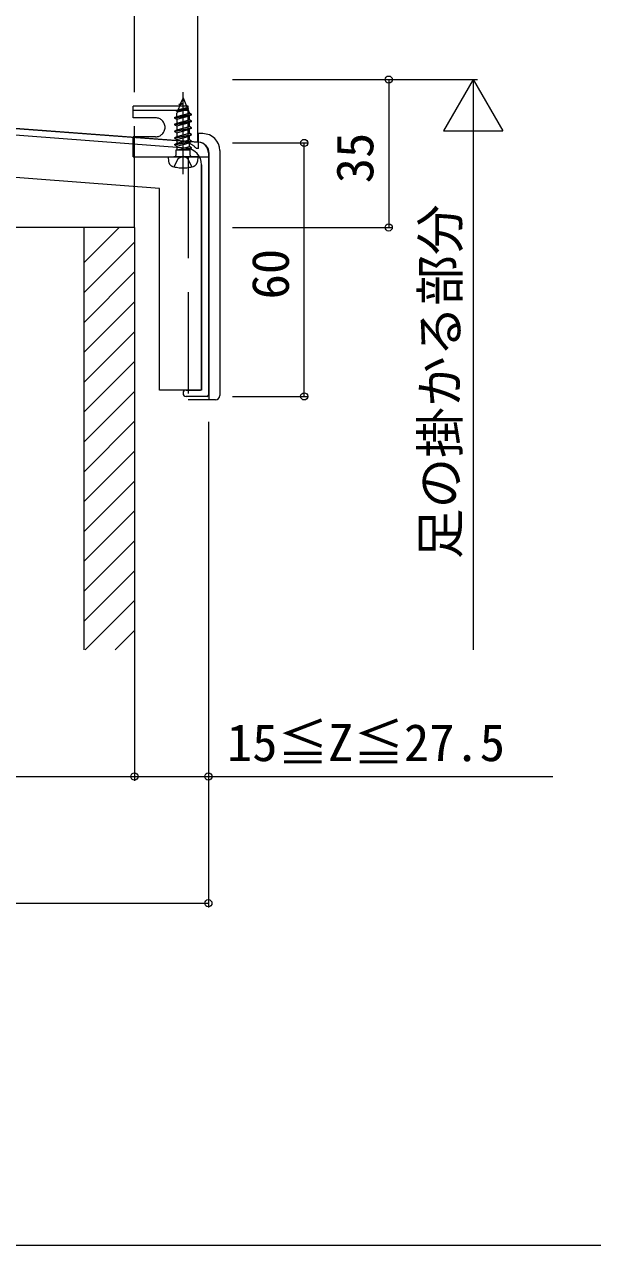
# Model space of a CAD drawing. Units: millimetres, scale not verified. Extents: x -990 to 990, y -820 to 2383.
# Drawn here: x -601.4 to -466.8, y -820 to -530.9 of the extents above; entities that cross this region are included whole.
import ezdxf
from ezdxf.enums import TextEntityAlignment as Align

# ---------------------------------------------------------------- set-up
doc = ezdxf.new("R2010")
doc.units = ezdxf.units.MM
doc.header["$LTSCALE"] = 8
doc.linetypes.add('CHAIN2', pattern=[12, 9, -1, 1, -1])
doc.linetypes.add('DASHED3', pattern=[4, 3, -1])
for name, color, linetype, lineweight in [('0-0_0', 7, 'Continuous', 9), ('0-3_YKK_11', 2, 'Continuous', 9), ('0-4_YKK_12', 4, 'DASHED3', 9), ('0-5_YKK_13', 3, 'Continuous', 9), ('0-7_YSS_K', 7, 'Continuous', 9), ('0-8_YKK_A1', 6, 'Continuous', 9)]:
    doc.layers.add(name, color=color, linetype=linetype, lineweight=lineweight)
doc.styles.add('ＭＳ ゴシック', font='')
doc.styles.get('ＭＳ ゴシック').set_extended_font_data('MS Gothic')

msp = doc.modelspace()

# ---------------------------------------------------------------- linework, layer by layer
at = {"layer": '0-0_0'}
msp.add_lwpolyline([(990, -820), (-990, -820), (-990, 2300)], dxfattribs=at)
at = {"layer": '0-3_YKK_11'}
for q in [(-560.31, 100.545), (-755.31, -544.093)]:
    msp.add_line((-560.31, -558.755), q, dxfattribs=at)
at = {"layer": '0-4_YKK_12', "linetype": 'Continuous'}
for p, q in [((-563.11, -560.162), (-751.91, -546.002)), ((-559.11, -556.755), (-560.11, -556.755)), ((-560.11, -560.255), (-560.11, -556.755)), ((-555.11, -560.755), (-555.11, -618.755)), ((-557.61, -619.755), (-557.61, -561.455)), ((-569.41, -569.718), (-620.31, -565.9)), ((-556.11, -619.755), (-562.61, -619.755))]:
    msp.add_line(p, q, dxfattribs=at)
at = {"layer": '0-4_YKK_12'}
for p, q in [((-563.81, -548.255), (-564.37, -549.607)), ((-563.81, -548.255), (-562.822, -550.64)), ((-562.61, -550.255), (-575.61, -550.255)), ((-575.61, -553.005), (-575.61, -550.255)), ((-562.61, -551.255), (-575.61, -551.255)), ((-565.81, -552.954), (-561.81, -552.159)), ((-562.518, -550.764), (-565.349, -551.364)), ((-565.349, -551.463), (-562.518, -550.865)), ((-565.349, -551.364), (-564.849, -551.074)), ((-565.349, -551.463), (-565.349, -551.364)), ((-565.349, -551.463), (-565.066, -551.626)), ((-565.179, -551.561), (-565.31, -551.876)), ((-565.31, -552.666), (-565.31, -551.876)), ((-565.066, -551.626), (-562.791, -551.023)), ((-564.509, -549.945), (-565.018, -551.172)), ((-564.849, -551.074), (-562.976, -550.577)), ((-564.703, -549.774), (-564.334, -549.589)), ((-564.703, -549.854), (-563.845, -549.606)), ((-564.703, -549.774), (-563.845, -549.606)), ((-564.703, -549.854), (-564.703, -549.774)), ((-564.703, -549.854), (-564.486, -549.956)), ((-564.486, -549.956), (-563.845, -549.606)), ((-564.334, -549.589), (-563.845, -549.606)), ((-562.518, -550.865), (-562.791, -551.023)), ((-562.688, -550.964), (-562.312, -551.871)), ((-562.61, -558.939), (-562.61, -550.255)), ((-570.31, -553.005), (-575.61, -553.005)), ((-565.81, -553.054), (-561.81, -552.259)), ((-565.81, -554.544), (-561.81, -553.749)), ((-565.81, -554.644), (-561.81, -553.849)), ((-565.31, -553.343), (-562.31, -552.548)), ((-565.31, -553.343), (-565.31, -554.256)), ((-565.31, -554.933), (-562.31, -554.138)), ((-565.31, -554.933), (-565.31, -555.846)), ((-561.81, -552.259), (-562.31, -552.548)), ((-562.31, -553.461), (-562.31, -552.548)), ((-561.81, -553.849), (-562.31, -554.138)), ((-562.31, -555.051), (-562.31, -554.138)), ((-575.61, -562.255), (-575.61, -557.505)), ((-570.31, -557.505), (-575.61, -557.505)), ((-565.81, -556.134), (-561.81, -555.339)), ((-565.81, -556.234), (-561.81, -555.439)), ((-565.81, -557.724), (-561.81, -556.929)), ((-565.81, -557.824), (-561.81, -557.029)), ((-565.31, -556.523), (-562.31, -555.728)), ((-565.31, -556.523), (-565.31, -557.436)), ((-565.31, -558.113), (-562.31, -557.318)), ((-561.81, -555.439), (-562.31, -555.728)), ((-562.31, -556.641), (-562.31, -555.728)), ((-561.81, -557.029), (-562.31, -557.318)), ((-562.31, -558.231), (-562.31, -557.318)), ((-565.81, -559.314), (-561.81, -558.519)), ((-565.81, -559.414), (-561.81, -558.619)), ((-565.46, -560.555), (-562.16, -560.555)), ((-565.46, -561.755), (-565.46, -560.555)), ((-565.31, -558.113), (-565.31, -559.026)), ((-565.31, -559.703), (-562.31, -558.908)), ((-565.31, -559.703), (-565.31, -560.555)), ((-565.31, -560.523), (-565.31, -560.555)), ((-565.081, -560.555), (-562.31, -559.821)), ((-564.052, -560.555), (-561.81, -560.109)), ((-563.549, -560.555), (-561.81, -560.209)), ((-562.525, -560.555), (-562.31, -560.498)), ((-561.81, -558.619), (-562.31, -558.908)), ((-562.31, -559.821), (-562.31, -558.908)), ((-561.81, -560.209), (-562.31, -560.498)), ((-562.31, -560.555), (-562.31, -560.498)), ((-562.16, -560.555), (-562.16, -561.755)), ((-560.11, -560.255), (-560.687, -560.255)), ((-575.61, -562.255), (-557.61, -562.255)), ((-567.31, -562.255), (-567.212, -563.374)), ((-567.31, -562.255), (-565.96, -562.255)), ((-560.31, -562.255), (-565.96, -562.255)), ((-562.61, -562.255), (-562.61, -619.755)), ((-560.31, -562.255), (-560.408, -563.374))]:
    msp.add_line(p, q, dxfattribs=at)
at = {"layer": '0-4_YKK_12', "linetype": 'CHAIN2'}
msp.add_line((-563.81, -566.382), (-563.81, -546.957), dxfattribs=at)
at = {"layer": '0-4_YKK_12'}
for points in [[(-565.81, -552.954), (-565.31, -552.666), (-562.31, -551.871)], [(-562.518, -550.865), (-562.518, -550.764), (-562.976, -550.577)], [(-561.81, -552.259), (-561.81, -552.159), (-562.31, -551.871)], [(-565.81, -552.954), (-565.81, -553.054), (-565.31, -553.343)], [(-565.81, -554.544), (-565.31, -554.256), (-562.31, -553.461)], [(-565.81, -554.544), (-565.81, -554.644), (-565.31, -554.933)], [(-565.81, -556.134), (-565.31, -555.846), (-562.31, -555.051)], [(-561.81, -553.849), (-561.81, -553.749), (-562.31, -553.461)], [(-561.81, -555.439), (-561.81, -555.339), (-562.31, -555.051)], [(-565.81, -556.134), (-565.81, -556.234), (-565.31, -556.523)], [(-565.81, -557.724), (-565.31, -557.436), (-562.31, -556.641)], [(-565.81, -557.724), (-565.81, -557.824), (-565.31, -558.113)], [(-561.81, -557.029), (-561.81, -556.929), (-562.31, -556.641)], [(-565.81, -559.314), (-565.31, -559.026), (-562.31, -558.231)], [(-565.81, -559.314), (-565.81, -559.414), (-565.31, -559.703)], [(-561.81, -558.619), (-561.81, -558.519), (-562.31, -558.231)], [(-561.81, -560.209), (-561.81, -560.109), (-562.31, -559.821)], [(-565.91, -564.607), (-564.955, -562.674), (-563.81, -562.065)], [(-561.71, -564.607), (-562.665, -562.674), (-563.81, -562.065)]]:
    msp.add_lwpolyline(points, dxfattribs=at)
at = {"layer": '0-4_YKK_12', "linetype": 'Continuous'}
msp.add_lwpolyline([(-559.41, -564.151), (-559.41, -617.455), (-569.41, -617.455), (-569.41, -569.718)], dxfattribs=at)
at = {"layer": '0-4_YKK_12'}
for centre, radius, start, end in [((-570.31, -555.255), 2.25, 270, 90), ((-563.81, -562.755), 4, 38.68219, 72.5424), ((-565.917, -563.261), 1.3, 185, 254.11915), ((-565.96, -561.755), 0.5, 270, 0), ((-561.66, -561.755), 0.5, 180, 270), ((-561.703, -563.261), 1.3, 285.88085, 355), ((-563.81, -555.855), 9, 254.11915, 285.88085)]:
    msp.add_arc(centre, radius, start, end, dxfattribs=at)
at = {"layer": '0-4_YKK_12', "linetype": 'Continuous'}
for centre, radius, start, end in [((-559.11, -560.755), 4, 0, 90), ((-563.41, -564.151), 4, 0, 85.71085), ((-560.31, -561.455), 2.7, 0, 85.75198), ((-556.11, -618.755), 1, 270, 0)]:
    msp.add_arc(centre, radius, start, end, dxfattribs=at)
at = {"layer": '0-5_YKK_13', "linetype": 'DASHED3'}
msp.add_line((-575.31, -578.955), (-575.31, 141.045), dxfattribs=at)
at = {"layer": '0-5_YKK_13'}
for p, q in [((-575.31, -578.955), (-740.31, -578.955)), ((-587.31, -578.955), (-587.31, -678.955)), ((-587.31, -587.363), (-578.902, -578.955)), ((-575.31, -578.955), (-575.31, -678.955)), ((-587.31, -594.434), (-575.31, -582.434)), ((-587.31, -601.505), (-575.31, -589.505)), ((-587.31, -608.576), (-575.31, -596.576)), ((-587.31, -615.647), (-575.31, -603.647)), ((-587.31, -622.718), (-575.31, -610.718)), ((-587.31, -629.789), (-575.31, -617.789)), ((-587.31, -636.86), (-575.31, -624.86)), ((-587.31, -643.931), (-575.31, -631.931)), ((-587.31, -651.002), (-575.31, -639.002)), ((-587.31, -658.073), (-575.31, -646.073)), ((-587.31, -665.144), (-575.31, -653.144)), ((-587.31, -672.216), (-575.31, -660.216)), ((-586.978, -678.955), (-575.31, -667.287)), ((-579.907, -678.955), (-575.31, -674.358))]:
    msp.add_line(p, q, dxfattribs=at)
at = {"layer": '0-7_YSS_K'}
for p, q in [((-755.123, -544.157), (-560.123, -558.782)), ((-563.11, -560.162), (-627.353, -555.344)), ((-557.81, -561.275), (-557.81, -618.655)), ((-559.41, -617.155), (-559.41, -564.151)), ((-563.06, -617.455), (-559.71, -617.455)), ((-558.11, -618.955), (-563.06, -618.955))]:
    msp.add_line(p, q, dxfattribs=at)
for centre, radius, start, end in [((-563.41, -564.151), 4, 0, 85.71085), ((-560.31, -561.275), 2.5, 0, 85.71085), ((-563.06, -618.205), 0.75, 90, 270), ((-559.71, -617.155), 0.3, 270, 0), ((-558.11, -618.655), 0.3, 270, 359.99709)]:
    msp.add_arc(centre, radius, start, end, dxfattribs=at)
at = {"layer": '0-8_YKK_A1'}
for p, q in [((-552.11, -543.955), (-494.11, -543.955)), ((-552.11, -543.955), (-514.11, -543.955)), ((-515.11, -543.955), (-515.11, -578.955)), ((-495.11, -543.955), (-502.11, -556.079)), ((-495.11, -543.955), (-488.11, -556.079)), ((-495.11, -543.955), (-495.11, -568.204)), ((-502.11, -556.079), (-488.11, -556.079)), ((-495.11, -557.955), (-495.11, -678.955)), ((-552.11, -558.955), (-534.11, -558.955)), ((-535.11, -618.955), (-535.11, -558.955)), ((-552.11, -578.955), (-514.11, -578.955)), ((-552.11, -618.955), (-534.11, -618.955)), ((-557.81, -624.955), (-557.81, -739.955)), ((-557.81, -625.955), (-557.81, -709.955)), ((-575.31, -674.955), (-575.31, -709.955)), ((-575.31, -674.955), (-575.31, -709.955)), ((-740.31, -708.955), (-575.31, -708.955)), ((-757.81, -738.955), (-557.81, -738.955))]:
    msp.add_line(p, q, dxfattribs=at)
msp.add_lwpolyline([(-575.31, -708.955), (-557.81, -708.955), (-476.25, -708.955)], dxfattribs=at)
for centre in [(-515.11, -543.955), (-535.11, -558.955), (-515.11, -578.955), (-535.11, -618.955), (-575.31, -708.955), (-575.31, -708.955), (-557.81, -708.955), (-557.81, -738.955)]:
    msp.add_circle(centre, 0.85, dxfattribs=at)

# ---------------------------------------------------------------- texts
at = {"layer": '0-8_YKK_A1', "style": 'ＭＳ ゴシック'}
for s, p in [('35', (-516.11, -568.495)), ('足の掛かる部分', (-495.91, -657.495)), ('60', (-536.11, -595.995))]:
    msp.add_text(s, height=8.798, rotation=90, dxfattribs=at).set_placement(p, align=Align.BOTTOM_LEFT)
msp.add_text('15≦Z≦27.5', height=8.798, dxfattribs=at).set_placement((-553.41, -707.955), align=Align.BOTTOM_LEFT)

doc.saveas('drawing.dxf')
